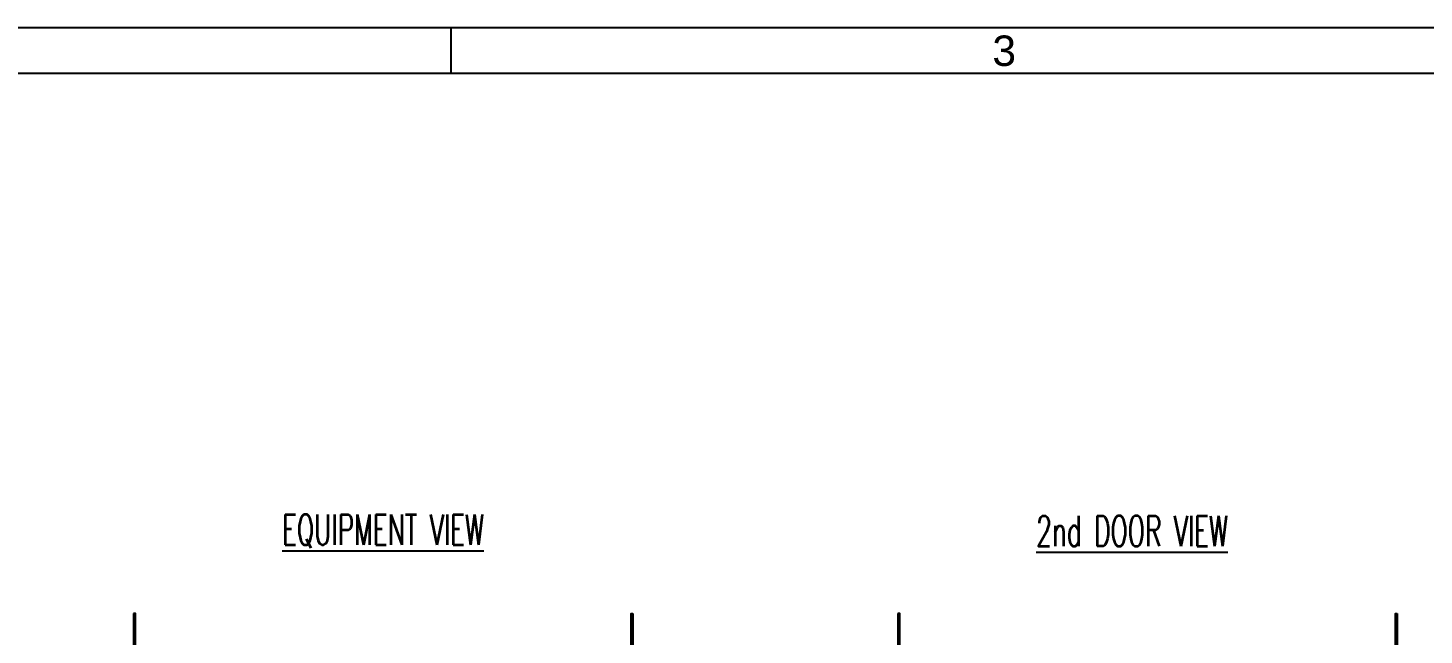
# Model space of a CAD drawing. Header units: millimetres. Extents: x -4798 to 103231, y 23514 to 54248.
# Drawn here: x -1781 to 514, y 41940 to 42939 of the extents above; entities that cross this region are included whole.
import ezdxf
from ezdxf.enums import TextEntityAlignment as Align

# ---------------------------------------------------------------- set-up
doc = ezdxf.new("R2010")
doc.units = ezdxf.units.MM
doc.header["$LTSCALE"] = 3
for name, color, linetype in [('@.DM. NÉT CHÍNH', 7, 'Continuous'), ('@.TEXT', 7, 'Continuous'), ('@.VISIBLE', 7, 'Continuous'), ('dim', 7, 'Continuous')]:
    doc.layers.add(name, color=color, linetype=linetype)
doc.styles.add('Ann_w01', font='romans.shx', dxfattribs={"width": 0.6, "bigfont": 'chineset.shx'})
doc.styles.add('Arial', font='arial.ttf')

# ---------------------------------------------------------------- blocks, each defined once
blk = doc.blocks.new('A$C14ae59f4')
blk.add_lwpolyline([(31.8, 200), (31.8, 89.6), (39.3, 79.6), (39.3, 30.5), (42.3, 30.5), (42.3, 80.6), (34.8, 90.6), (34.8, 200)], close=True)
blk = doc.blocks.new('KHUNG BAN VE (Made by Tung)')
at = {"layer": '@.VISIBLE', "color": 8}
blk.add_line((148.5, 207), (148.5, 210), dxfattribs=at)
for points in [[(0, 0), (297, 0), (297, 210), (0, 210)], [(3, 3), (294, 3), (294, 207), (3, 207)]]:
    blk.add_lwpolyline(points, close=True, dxfattribs=at)
at = {"layer": '@.TEXT', "color": 1, "style": 'Arial'}
blk.add_text('3', height=2, dxfattribs=at).set_placement((184.875, 208.5), align=Align.MIDDLE_CENTER)
for tag, height, p in [('DESIGNER_NAME', 2, (38, 15.5)), ('PROJECT_CODE', 2, (258.5, 15.5)), ('SCALE', 2, (289, 15.5)), ('APPROVED_NAME', 2, (38, 10.5)), ('CUSTOMER_NAME', 2, (258.5, 10.5)), ('PAGE', 2, (289, 10.5)), ('DRAWING_NAME', 4, (173, 8)), ('TOTAL', 2, (289, 5.5))]:
    blk.add_attdef(tag, text='', height=height, dxfattribs=at).set_placement(p, align=Align.MIDDLE_CENTER)

msp = doc.modelspace()

# ---------------------------------------------------------------- block references
at = {"layer": '@.DM. NÉT CHÍNH'}
for p in [(-1639.35, 41775.86), (-382.71, 41775.86)]:
    msp.add_blockref('A$C14ae59f4', p, dxfattribs=at)
at = {"layer": '@.DM. NÉT CHÍNH', "xscale": -1}
for p in [(-754.74, 41775.86), (501.89, 41775.86)]:
    msp.add_blockref('A$C14ae59f4', p, dxfattribs=at)
at = {"layer": '@.VISIBLE', "xscale": 25, "yscale": 25, "zscale": 25}
msp.add_blockref('KHUNG BAN VE (Made by Tung)', (-4798.03, 37688.72), dxfattribs=at)

# ---------------------------------------------------------------- texts
at = {"layer": 'dim', "color": 2, "char_height": 50, "attachment_point": 5, "style": 'Ann_w01'}
for s, insert in [('\\A1;{\\LEQUIPMENT VIEW}', (-1197.62, 42111.39)), ('\\A1;{\\L2nd DOOR VIEW}', (34.01, 42111.39))]:
    msp.add_mtext(s, dxfattribs=dict(at, insert=insert))

doc.saveas('drawing.dxf')
